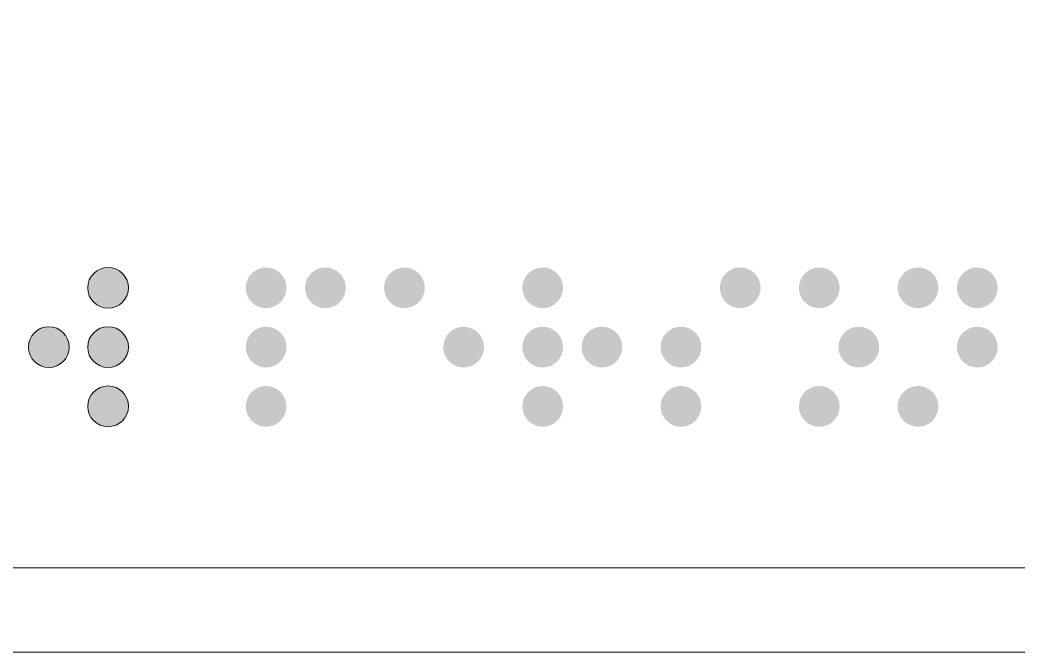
# Model space of a CAD drawing. Extents: x -96705 to 1864084, y -482104 to 235.
# Drawn here: x 1541603 to 1542553, y -110754 to -110152 of the extents above; entities that cross this region are included whole.
import ezdxf

# ---------------------------------------------------------------- set-up
doc = ezdxf.new("R2010")
doc.units = 0
doc.header["$LTSCALE"] = 100
doc.layers.add('шлейфы оповещения', color=5, linetype='Continuous', lineweight=30)

msp = doc.modelspace()

# ---------------------------------------------------------------- hatches: boundary and pattern name
at = {"layer": 'шлейфы оповещения', "lineweight": 20, "ltscale": 50}
h = msp.add_hatch(color=7, dxfattribs=at)
edge = h.paths.add_edge_path(flags=0)
edge.add_arc((1541686.77, -110407.07), 19.39, 0, 360)
h = msp.add_hatch(color=7, dxfattribs=at)
edge = h.paths.add_edge_path(flags=0)
edge.add_arc((1541837.19, -110407.07), 19.39, 0, 360)
h = msp.add_hatch(color=7, dxfattribs=at)
edge = h.paths.add_edge_path(flags=0)
edge.add_arc((1541893.6, -110407.07), 19.39, 0, 360)
h = msp.add_hatch(color=7, dxfattribs=at)
edge = h.paths.add_edge_path(flags=0)
edge.add_arc((1541968.82, -110407.07), 19.39, 0, 360)
h = msp.add_hatch(color=7, dxfattribs=at)
edge = h.paths.add_edge_path(flags=0)
edge.add_arc((1542100.44, -110407.07), 19.39, 0, 360)
h = msp.add_hatch(color=7, dxfattribs=at)
edge = h.paths.add_edge_path(flags=0)
edge.add_arc((1542288.47, -110407.07), 19.39, 0, 360)
h = msp.add_hatch(color=7, dxfattribs=at)
edge = h.paths.add_edge_path(flags=0)
edge.add_arc((1542363.68, -110407.07), 19.39, 0, 360)
h = msp.add_hatch(color=7, dxfattribs=at)
edge = h.paths.add_edge_path(flags=0)
edge.add_arc((1542457.7, -110407.07), 19.39, 0, 360)
h = msp.add_hatch(color=7, dxfattribs=at)
edge = h.paths.add_edge_path(flags=0)
edge.add_arc((1542514.11, -110407.07), 19.39, 0, 360)
h = msp.add_hatch(color=7, dxfattribs=at)
edge = h.paths.add_edge_path(flags=0)
edge.add_arc((1541630.36, -110463.48), 19.39, 0, 360)
h = msp.add_hatch(color=7, dxfattribs=at)
edge = h.paths.add_edge_path(flags=0)
edge.add_arc((1541686.77, -110463.48), 19.39, 0, 360)
h = msp.add_hatch(color=7, dxfattribs=at)
edge = h.paths.add_edge_path(flags=0)
edge.add_arc((1541837.19, -110463.48), 19.39, 0, 360)
h = msp.add_hatch(color=7, dxfattribs=at)
edge = h.paths.add_edge_path(flags=0)
edge.add_arc((1542025.23, -110463.48), 19.39, 0, 360)
h = msp.add_hatch(color=7, dxfattribs=at)
edge = h.paths.add_edge_path(flags=0)
edge.add_arc((1542100.44, -110463.48), 19.39, 0, 360)
h = msp.add_hatch(color=7, dxfattribs=at)
edge = h.paths.add_edge_path(flags=0)
edge.add_arc((1542156.85, -110463.48), 19.39, 0, 360)
h = msp.add_hatch(color=7, dxfattribs=at)
edge = h.paths.add_edge_path(flags=0)
edge.add_arc((1542232.06, -110463.48), 19.39, 0, 360)
h = msp.add_hatch(color=7, dxfattribs=at)
edge = h.paths.add_edge_path(flags=0)
edge.add_arc((1542401.29, -110463.48), 19.39, 0, 360)
h = msp.add_hatch(color=7, dxfattribs=at)
edge = h.paths.add_edge_path(flags=0)
edge.add_arc((1542514.11, -110463.48), 19.39, 0, 360)
h = msp.add_hatch(color=7, dxfattribs=at)
edge = h.paths.add_edge_path(flags=0)
edge.add_arc((1541686.77, -110519.89), 19.39, 0, 360)
h = msp.add_hatch(color=7, dxfattribs=at)
edge = h.paths.add_edge_path(flags=0)
edge.add_arc((1541837.19, -110519.89), 19.39, 0, 360)
h = msp.add_hatch(color=7, dxfattribs=at)
edge = h.paths.add_edge_path(flags=0)
edge.add_arc((1542100.44, -110519.89), 19.39, 0, 360)
h = msp.add_hatch(color=7, dxfattribs=at)
edge = h.paths.add_edge_path(flags=0)
edge.add_arc((1542232.06, -110519.89), 19.39, 0, 360)
h = msp.add_hatch(color=7, dxfattribs=at)
edge = h.paths.add_edge_path(flags=0)
edge.add_arc((1542363.68, -110519.89), 19.39, 0, 360)
h = msp.add_hatch(color=7, dxfattribs=at)
edge = h.paths.add_edge_path(flags=0)
edge.add_arc((1542457.7, -110519.89), 19.39, 0, 360)

# ---------------------------------------------------------------- linework, layer by layer
at = {"layer": 'шлейфы оповещения', "color": 7, "lineweight": 20, "ltscale": 50}
msp.add_lwpolyline([(1540663.46, -108353.68), (1545463.46, -108353.68), (1545463.46, -110753.68), (1540663.46, -110753.68)], close=True, dxfattribs=at)
msp.add_lwpolyline([(1540823.46, -108433.68), (1545303.46, -108433.68, -0.414214), (1545383.46, -108513.68), (1545383.46, -110593.68, -0.414214), (1545303.46, -110673.68), (1540823.46, -110673.68, -0.414214), (1540743.46, -110593.68), (1540743.46, -108513.68, -0.414214)], format="xyb", close=True, dxfattribs=at)
for centre in [(1541686.77, -110407.07), (1541630.36, -110463.48), (1541686.77, -110463.48), (1541686.77, -110519.89)]:
    msp.add_circle(centre, 19.39, dxfattribs=at)

doc.saveas('drawing.dxf')
